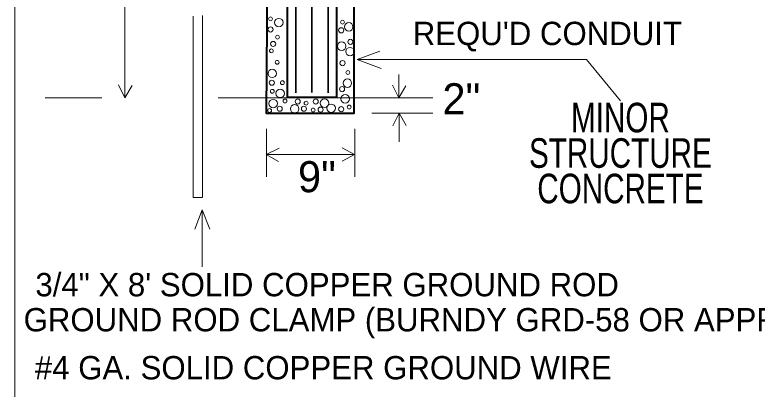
# Model space of a CAD drawing. Extents: x -5.65 to -1.19, y -5.74 to -3.42.
# Drawn here: x -4.1944 to -3.7168, y -4.7376 to -4.497 of the extents above; entities that cross this region are included whole.
import ezdxf
from ezdxf.enums import TextEntityAlignment as Align

# ---------------------------------------------------------------- set-up
doc = ezdxf.new("R2010")
doc.units = 0
doc.header["$LTSCALE"] = 0.0068
doc.linetypes.add('DOTTED', pattern=[1.5, 0.3, -1.2])
doc.layers.add('1', color=7, linetype='Continuous', lineweight=13)

msp = doc.modelspace()

# ---------------------------------------------------------------- linework, layer by layer
at = {"layer": '1'}
for p, q in [((-4.123572, -4.550225), (-4.123807, -3.980835)), ((-4.079729, -4.497813), (-4.079729, -4.614354)), ((-4.073733, -4.497455), (-4.073733, -4.614354)), ((-3.974269, -4.525708), (-3.95878, -4.531428)), ((-3.947439, -4.535366), (-3.947437, -4.550227)), ((-4.13839, -4.550205), (-4.174903, -4.550205)), ((-3.964678, -4.550208), (-3.925585, -4.550208)), ((-3.964678, -4.560222), (-3.925585, -4.560222)), ((-3.947254, -4.560384), (-3.947252, -4.578506)), ((-4.03254, -4.570235), (-4.03254, -4.600992)), ((-3.975742, -4.570235), (-3.975742, -4.600992)), ((-4.03254, -4.586686), (-3.975742, -4.586686)), ((-4.079716, -4.614371), (-4.07382, -4.61443)), ((-4.073881, -4.622386), (-4.069019, -4.634646))]:
    msp.add_line(p, q, dxfattribs=at)
at = {"layer": '1', "lineweight": 35}
for p, q in [((-4.003468, -4.546807), (-4.003475, -3.980392)), ((-4.013638, -4.547021), (-4.013638, -4.322597)), ((-3.992926, -4.547021), (-3.992926, -4.322657))]:
    msp.add_line(p, q, dxfattribs=at)
at = {"layer": '1', "linetype": 'DOTTED'}
msp.add_line((-3.963574, -4.550205), (-4.13839, -4.550205), dxfattribs=at)
at = {"layer": '1'}
msp.add_lwpolyline([(-1.194443, -5.738712), (-4.194443, -5.738712), (-4.194443, -3.738712), (-1.194443, -3.738712)], close=True, dxfattribs=at)
at = {"layer": '1', "lineweight": 40}
msp.add_lwpolyline([(-4.031165, -4.361023), (-4.032716, -4.560237), (-3.976027, -4.560237), (-3.976027, -4.360968), (-3.987473, -4.360968), (-3.987473, -4.550193), (-4.019089, -4.550193), (-4.019089, -4.360968), (-4.031345, -4.360936)], dxfattribs=at)
at = {"layer": '1'}
for points in [[(-3.804835, -4.552282), (-3.826744, -4.525708), (-3.974269, -4.525708), (-3.959646, -4.520275)], [(-4.119019, -4.542458), (-4.123581, -4.550271), (-4.127714, -4.542036)], [(-3.942841, -4.542549), (-3.947403, -4.550362), (-3.951536, -4.542127)], [(-3.942655, -4.567989), (-3.947218, -4.560176), (-3.95135, -4.568411)], [(-4.024886, -4.591301), (-4.032644, -4.586646), (-4.02436, -4.582612)], [(-3.983782, -4.582405), (-3.975805, -4.586672), (-3.983879, -4.59111)], [(-4.073992, -4.659055), (-4.073881, -4.622386), (-4.078742, -4.634646)]]:
    msp.add_lwpolyline(points, dxfattribs=at)
for centre, radius in [((-4.029947, -4.499506), 0.001233), ((-4.024578, -4.50197), 0.00274), ((-3.983612, -4.501699), 0.001233), ((-3.979655, -4.50471), 0.00274), ((-4.029947, -4.506356), 0.001644), ((-3.984458, -4.506903), 0.001644), ((-4.025426, -4.511288), 0.001233), ((-3.978525, -4.514301), 0.001644), ((-4.028252, -4.51567), 0.001644), ((-3.984176, -4.517038), 0.00274), ((-3.978807, -4.5206), 0.00274), ((-4.029383, -4.520055), 0.001233), ((-4.025708, -4.527451), 0.001233), ((-3.98361, -4.528), 0.001644), ((-4.028816, -4.534574), 0.00274), ((-3.980222, -4.534027), 0.001233), ((-4.029098, -4.540602), 0.001644), ((-4.022318, -4.540602), 0.001233), ((-3.980502, -4.540875), 0.00274), ((-4.028816, -4.546081), 0.001233), ((-4.023731, -4.547449), 0.00274), ((-3.983894, -4.544712), 0.001644), ((-4.028252, -4.554025), 0.00274), ((-4.020623, -4.552383), 0.001233), ((-4.01243, -4.552657), 0.001644), ((-4.000845, -4.552657), 0.001644), ((-3.995195, -4.553752), 0.00274), ((-3.981915, -4.551011), 0.00274), ((-4.024013, -4.557314), 0.001644), ((-4.014407, -4.557313), 0.00274), ((-4.008473, -4.557314), 0.001644), ((-4.007062, -4.553754), 0.001233), ((-3.997737, -4.557862), 0.001644), ((-3.990956, -4.55704), 0.00274), ((-3.984458, -4.557589), 0.001644), ((-3.979373, -4.556218), 0.001233), ((-4.030511, -4.558411), 0.001233), ((-4.002542, -4.558136), 0.001233)]:
    msp.add_circle(centre, radius, dxfattribs=at)

# ---------------------------------------------------------------- texts
for s, height, p in [("REQU'D CONDUIT", 0.015, (-3.851823, -4.516407)), ('2"', 0.02, (-3.907147, -4.560934)), ('9"', 0.02, (-4.000086, -4.611006)), ('3/4" X 8\' SOLID COPPER GROUND ROD', 0.015, (-3.99352, -4.677903)), ('GROUND ROD CLAMP (BURNDY GRD-58 OR APPROVED EQUAL)', 0.015, (-3.877291, -4.700447)), ('#4 GA. SOLID COPPER GROUND WIRE', 0.015, (-3.995964, -4.731292))]:
    msp.add_text(s, height=height, dxfattribs=at).set_placement(p, align=Align.CENTER)
at = {"layer": '1', "width": 0.75}
for s, p in [('MINOR', (-3.804813, -4.572481)), ('STRUCTURE', (-3.804815, -4.595292)), ('CONCRETE', (-3.804814, -4.618102))]:
    msp.add_text(s, height=0.01901, dxfattribs=at).set_placement(p, align=Align.CENTER)

doc.saveas('drawing.dxf')
